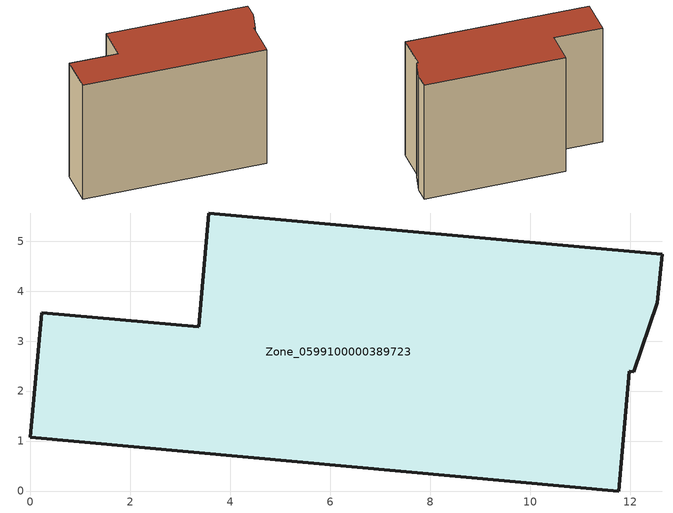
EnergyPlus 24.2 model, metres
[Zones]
Zone_0599100000389723
 floor ground (C_G): 11.77,0 0,1.07 0.23,3.57 3.37,3.29 3.57,5.56 12.64,4.74 12.55,3.77 12.08,2.39 11.99,2.4 z0
 wall outside (C_F): 3.37,3.29 0.23,3.57 0,1.07 11.77,0 11.99,2.4 12.08,2.39 12.55,3.77 12.64,4.74 3.57,5.56 3.37,3.29 z0:8.38
 roof outside (C_R): 12.55,3.77 12.64,4.74 3.57,5.56 3.37,3.29 0.23,3.57 0,1.07 11.77,0 11.99,2.4 12.08,2.39 z8.38
[BUILDING]
Pand.0599100000389723: North Axis=0; Terrain=City; Loads Convergence Tolerance Value=0.04; Temperature Convergence Tolerance Value=0.4; Solar Distribution=FullExterior; Maximum Number of Warmup Days=25; Minimum Number of Warmup Days=1
[Site:Location]
Rotterdam.The.Hague.AP_ZH_NLD Design_Conditions: Latitude=51.96; Longitude=4.45; Time Zone=1; Elevation=-4.5
[SITE:GROUNDTEMPERATURE:BUILDINGSURFACE]
18, 18, 18, 18, 18, 18, 18, 18, 18, 18, 18, 18
[MATERIAL] Thermal Absorptance=0.9; Solar Absorptance=0.7; Visible Absorptance=0.7
Name | Roughness | Thickness | Conductivity | Density | Specific Heat
G.TI.1992-2005 | MediumSmooth | 0.15 | 0.06 | 540 | 1210
F.TI.1992-2005 | Rough | 0.3 | 0.12 | 1920 | 840
R.TI.1992-2005 | MediumRough | 0.2 | 0.08 | 1500 | 1000
[CONSTRUCTION]
C_G: G.TI.1992-2005
C_F: F.TI.1992-2005
C_R: R.TI.1992-2005
[ZONE]
Zone_0599100000389723: Type=1; Multiplier=1; Ceiling Height=Autocalculate; Volume=Autocalculate; Floor Area=autocalculate; Part of Total Floor Area=Yes
[ZONEINFILTRATION:DESIGNFLOWRATE]
Infil_Zone_0599100000389723: Zone or ZoneList or Space or SpaceList=Zone_0599100000389723; Schedule=AlwaysOn; Design Flow Rate Calculation Method=Flow/Area; Flow Rate per Floor Area=0.0015; Constant Term Coefficient=1; Temperature Term Coefficient=0; Velocity Term Coefficient=0; Velocity Squared Term Coefficient=0
[HVACTEMPLATE:ZONE:IDEALLOADSAIRSYSTEM]
Zone_0599100000389723: Maximum Heating Supply Air Temperature=50; Minimum Cooling Supply Air Temperature=13; Maximum Heating Supply Air Humidity Ratio=0.0156; Minimum Cooling Supply Air Humidity Ratio=0.0077; Heating Limit=NoLimit; Cooling Limit=NoLimit; Dehumidification Control Type=ConstantSensibleHeatRatio; Cooling Sensible Heat Ratio=0.7; Dehumidification Setpoint=60; Humidification Control Type=None; Humidification Setpoint=30; Outdoor Air Method=None; Outdoor Air Flow Rate per Person=0.00944; Outdoor Air Flow Rate per Zone Floor Area=0; Outdoor Air Flow Rate per Zone=0; Demand Controlled Ventilation Type=None; Outdoor Air Economizer Type=NoEconomizer; Heat Recovery Type=None; Sensible Heat Recovery Effectiveness=0.7; Latent Heat Recovery Effectiveness=0.65
[ZONECONTROL:THERMOSTAT]
ThermostatControl_Zone_0599100000389723: Zone or ZoneList=Zone_0599100000389723; Control Type Schedule=DualSetpointControlType; Control 1=Thermostat_Zone_0599100000389723; Temperature Difference Between Cutout And Setpoint=0
[THERMOSTATSETPOINT:DUALSETPOINT]
Thermostat_Zone_0599100000389723: Heating Setpoint Temperature Schedule=HeatingSetpoint_Zone_0599100000389723; Cooling Setpoint Temperature Schedule=CoolingSetpoint_Zone_0599100000389723
[SCHEDULE:COMPACT]
HeatingSetpoint_Zone_0599100000389723: Through: 12/31, For: AllDays, Until: 24:00, 21
CoolingSetpoint_Zone_0599100000389723: Through: 12/31, For: AllDays, Until: 24:00, 24
DualSetpointControlType: Through: 12/31, For: AllDays, Until: 24:00, 4
AlwaysOn: Through: 12/31, For: AllDays, Until: 24:00, 1
